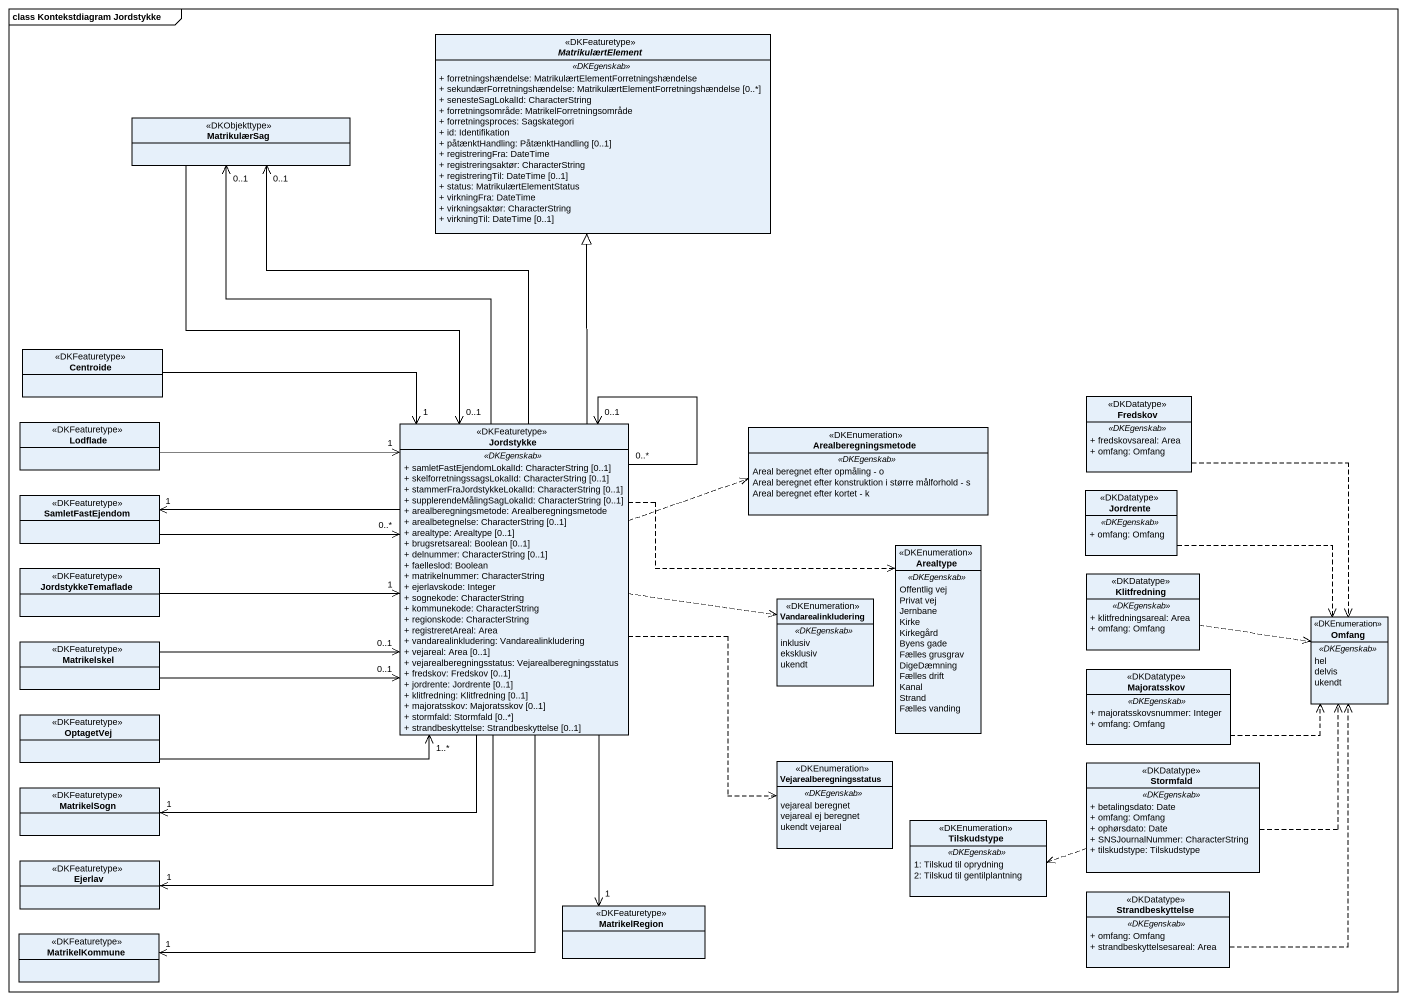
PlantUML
@startuml
mainframe class Kontekstdiagram Jordstykke
hide circle
hide empty members
skinparam classAttributeIconSize 0
abstract class MatrikulærtElement <<DKFeaturetype>> {
  .. <<DKEgenskab>> ..
  + forretningshændelse: MatrikulærtElementForretningshændelse
  + sekundærForretningshændelse: MatrikulærtElementForretningshændelse [0..*]
  + senesteSagLokalId: CharacterString
  + forretningsområde: MatrikelForretningsområde
  + forretningsproces: Sagskategori
  + id: Identifikation
  + påtænktHandling: PåtænktHandling [0..1]
  + registreringFra: DateTime
  + registreringsaktør: CharacterString
  + registreringTil: DateTime [0..1]
  + status: MatrikulærtElementStatus
  + virkningFra: DateTime
  + virkningsaktør: CharacterString
  + virkningTil: DateTime [0..1]
}
class MatrikulærSag <<DKObjekttype>>
class Centroide <<DKFeaturetype>>
class Lodflade <<DKFeaturetype>>
class Jordstykke <<DKFeaturetype>> {
  .. <<DKEgenskab>> ..
  + samletFastEjendomLokalId: CharacterString [0..1]
  + skelforretningssagsLokalId: CharacterString [0..1]
  + stammerFraJordstykkeLokalId: CharacterString [0..1]
  + supplerendeMålingSagLokalId: CharacterString [0..1]
  + arealberegningsmetode: Arealberegningsmetode
  + arealbetegnelse: CharacterString [0..1]
  + arealtype: Arealtype [0..1]
  + brugsretsareal: Boolean [0..1]
  + delnummer: CharacterString [0..1]
  + faelleslod: Boolean
  + matrikelnummer: CharacterString
  + ejerlavskode: Integer
  + sognekode: CharacterString
  + kommunekode: CharacterString
  + regionskode: CharacterString
  + registreretAreal: Area
  + vandarealinkludering: Vandarealinkludering
  + vejareal: Area [0..1]
  + vejarealberegningsstatus: Vejarealberegningsstatus
  + fredskov: Fredskov [0..1]
  + jordrente: Jordrente [0..1]
  + klitfredning: Klitfredning [0..1]
  + majoratsskov: Majoratsskov [0..1]
  + stormfald: Stormfald [0..*]
  + strandbeskyttelse: Strandbeskyttelse [0..1]
}
enum Arealberegningsmetode <<DKEnumeration>> {
  .. <<DKEgenskab>> ..
  Areal beregnet efter opmåling - o
  Areal beregnet efter konstruktion i større målforhold - s
  Areal beregnet efter kortet - k
}
class Fredskov <<DKDatatype>> {
  .. <<DKEgenskab>> ..
  + fredskovsareal: Area
  + omfang: Omfang
}
class SamletFastEjendom <<DKFeaturetype>>
class Jordrente <<DKDatatype>> {
  .. <<DKEgenskab>> ..
  + omfang: Omfang
}
enum Arealtype <<DKEnumeration>> {
  .. <<DKEgenskab>> ..
  Offentlig vej
  Privat vej
  Jernbane
  Kirke
  Kirkegård
  Byens gade
  Fælles grusgrav
  DigeDæmning
  Fælles drift
  Kanal
  Strand
  Fælles vanding
}
class JordstykkeTemaflade <<DKFeaturetype>>
class Klitfredning <<DKDatatype>> {
  .. <<DKEgenskab>> ..
  + klitfredningsareal: Area
  + omfang: Omfang
}
enum Vandarealinkludering <<DKEnumeration>> {
  .. <<DKEgenskab>> ..
  inklusiv
  eksklusiv
  ukendt
}
enum Omfang <<DKEnumeration>> {
  .. <<DKEgenskab>> ..
  hel
  delvis
  ukendt
}
class Matrikelskel <<DKFeaturetype>>
class Majoratsskov <<DKDatatype>> {
  .. <<DKEgenskab>> ..
  + majoratsskovsnummer: Integer
  + omfang: Omfang
}
class OptagetVej <<DKFeaturetype>>
enum Vejarealberegningsstatus <<DKEnumeration>> {
  .. <<DKEgenskab>> ..
  vejareal beregnet
  vejareal ej beregnet
  ukendt vejareal
}
class Stormfald <<DKDatatype>> {
  .. <<DKEgenskab>> ..
  + betalingsdato: Date
  + omfang: Omfang
  + ophørsdato: Date
  + SNSJournalNummer: CharacterString
  + tilskudstype: Tilskudstype
}
class MatrikelSogn <<DKFeaturetype>>
enum Tilskudstype <<DKEnumeration>> {
  .. <<DKEgenskab>> ..
  1: Tilskud til oprydning
  2: Tilskud til gentilplantning
}
class Ejerlav <<DKFeaturetype>>
class Strandbeskyttelse <<DKDatatype>> {
  .. <<DKEgenskab>> ..
  + omfang: Omfang
  + strandbeskyttelsesareal: Area
}
class MatrikelRegion <<DKFeaturetype>>
class MatrikelKommune <<DKFeaturetype>>
MatrikulærSag --> "0..1" Jordstykke
Centroide -right-> "1" Jordstykke
Lodflade -right-> "1" Jordstykke
Jordstykke -up-|> MatrikulærtElement
Jordstykke -up-> "0..1" MatrikulærSag
Jordstykke -up-> "0..1" MatrikulærSag
Jordstykke "0..*" --> "0..1" Jordstykke
Jordstykke .right.> Arealberegningsmetode
Jordstykke -left-> "1" SamletFastEjendom
Jordstykke .right.> Arealtype
Jordstykke .right.> Vandarealinkludering
Jordstykke ..> Vejarealberegningsstatus
Jordstykke -left-> "1" MatrikelSogn
Jordstykke --> "1" Ejerlav
Jordstykke --> "1" MatrikelRegion
Jordstykke --> "1" MatrikelKommune
Fredskov ..> Omfang
SamletFastEjendom -right-> "0..*" Jordstykke
Jordrente ..> Omfang
JordstykkeTemaflade -right-> "1" Jordstykke
Klitfredning .right.> Omfang
Matrikelskel -right-> "0..1" Jordstykke
Matrikelskel -right-> "0..1" Jordstykke
Majoratsskov .right.> Omfang
OptagetVej -right-> "1..*" Jordstykke
Stormfald .up.> Omfang
Stormfald .left.> Tilskudstype
Strandbeskyttelse .up.> Omfang
@enduml
